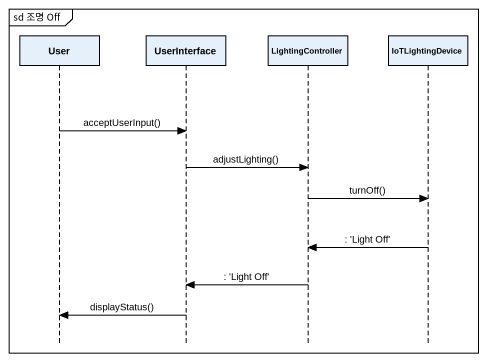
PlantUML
@startuml
mainframe sd 조명 Off
hide footbox
participant User
participant UserInterface
participant LightingController
participant IoTLightingDevice

User -> UserInterface : acceptUserInput()
UserInterface -> LightingController : adjustLighting()
LightingController -> IoTLightingDevice : turnOff()
IoTLightingDevice -> LightingController : : 'Light Off'
LightingController -> UserInterface : : 'Light Off'
UserInterface -> User : displayStatus()
@enduml
